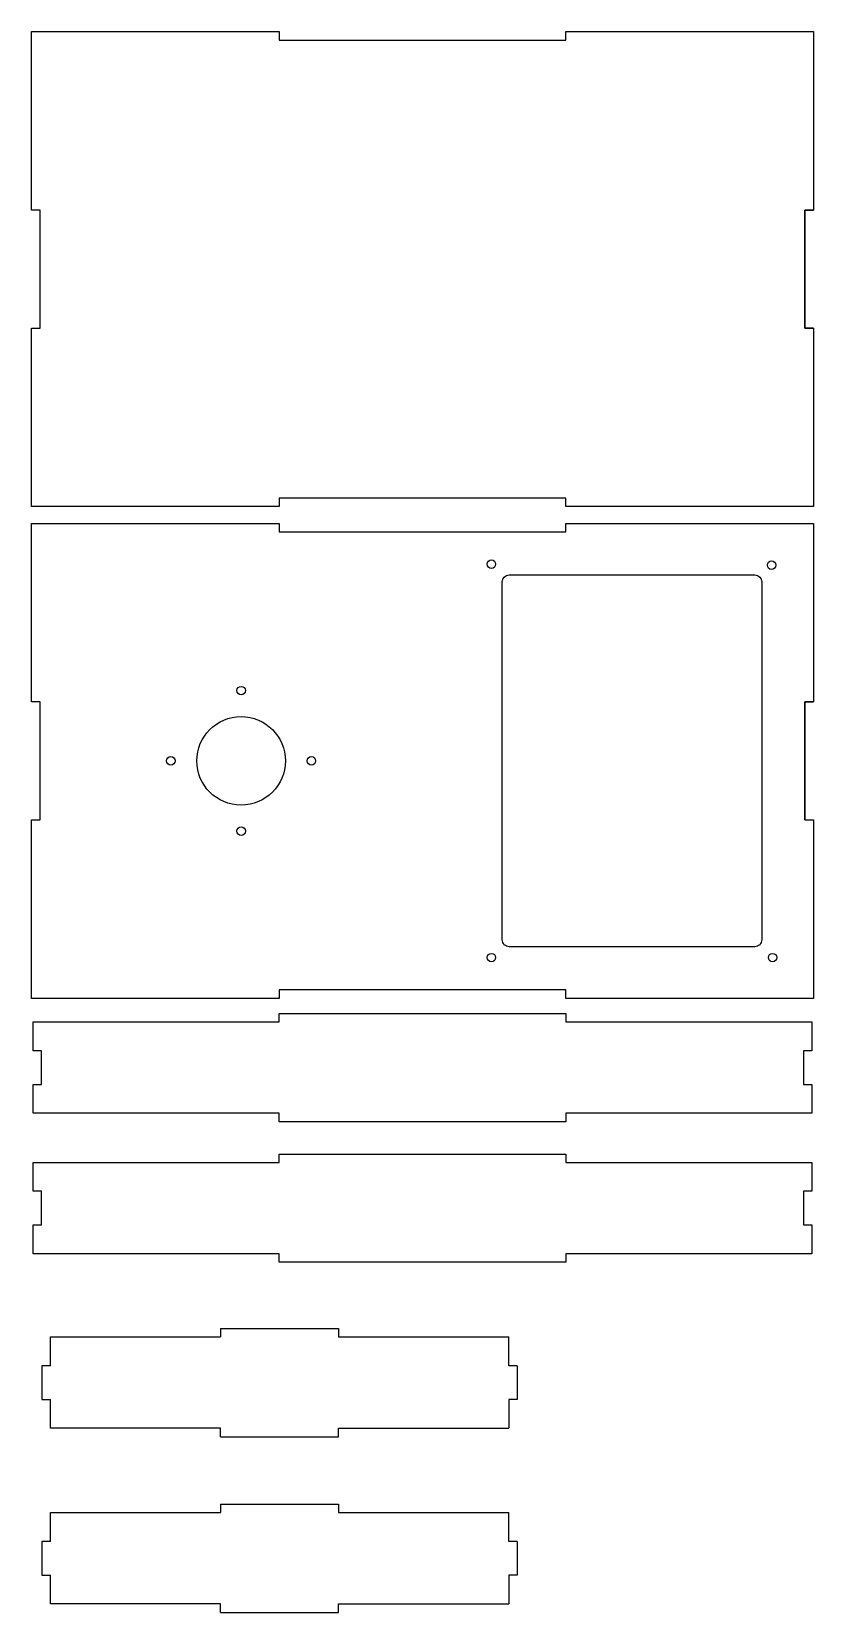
# Model space of a CAD drawing. Header units: millimetres. Extents: x -6 to 550, y -616 to 509.
import ezdxf

# ---------------------------------------------------------------- set-up
doc = ezdxf.new("R2010")
doc.units = ezdxf.units.MM
doc.layers.get('0').update_dxf_attribs({"linetype": 'CONTINUOUS'})

msp = doc.modelspace()

# ---------------------------------------------------------------- linework, layer by layer
for p, q in [((544, 382), (550, 382)), ((544, 298), (544, 382)), ((550, 298), (544, 298)), ((544, 32), (550, 32)), ((544, -52), (544, 32)), ((544, -52), (550, -52)), ((128.3, -414), (128.3, -420)), ((128.3, -414), (212.3, -414)), ((212.3, -414), (212.3, -420)), ((7.3, -440.5), (7.3, -420)), ((7.3, -420), (128.3, -420)), ((212.3, -420), (333.3, -420)), ((333.3, -440.5), (333.3, -420)), ((7.3, -440.5), (1.3, -440.5)), ((1.3, -440.5), (1.3, -464.5)), ((339.3, -440.5), (333.3, -440.5)), ((339.3, -440.5), (339.3, -464.5)), ((1.3, -464.5), (7.3, -464.5)), ((7.3, -485), (7.3, -464.5)), ((339.3, -464.5), (333.3, -464.5)), ((333.3, -464.5), (333.3, -485)), ((128.3, -485), (7.3, -485)), ((128.3, -491), (128.3, -485)), ((128.3, -491), (212.3, -491)), ((212.3, -491), (212.3, -485)), ((212.3, -485), (333.3, -485)), ((128.3, -539), (128.3, -545)), ((128.3, -539), (212.3, -539)), ((212.3, -539), (212.3, -545)), ((7.3, -545), (128.3, -545)), ((7.3, -565.5), (7.3, -545)), ((212.3, -545), (333.3, -545)), ((333.3, -565.5), (333.3, -545)), ((7.3, -565.5), (1.3, -565.5)), ((1.3, -565.5), (1.3, -589.5)), ((339.3, -565.5), (333.3, -565.5)), ((339.3, -565.5), (339.3, -589.5)), ((1.3, -589.5), (7.3, -589.5)), ((7.3, -610), (7.3, -589.5)), ((333.3, -589.5), (333.3, -610)), ((339.3, -589.5), (333.3, -589.5)), ((128.3, -610), (7.3, -610)), ((128.3, -616), (128.3, -610)), ((128.3, -616), (212.3, -616)), ((212.3, -616), (212.3, -610)), ((212.3, -610), (333.3, -610))]:
    msp.add_line(p, q)
for points in [[(550, 171), (478, 171), (394, 171), (374, 171), (374, 177), (314, 177), (230, 177), (170, 177), (170, 171), (150, 171), (66, 171), (-6, 171), (-6, 298), (0, 298), (0, 382), (-6, 382), (-6, 509), (66, 509), (70, 509), (150, 509), (170, 509), (170, 503), (230, 503), (314, 503), (374, 503), (374, 509), (394, 509), (478, 509), (550, 509), (550, 382), (544, 382), (544, 298), (550, 298)], [(-6, -179), (-6, -52), (0, -52), (0, 32), (-6, 32), (-6, 159), (66, 159), (70, 159), (150, 159), (170, 159), (170, 153), (230, 153), (314, 153), (374, 153), (374, 159), (394, 159), (478, 159), (550, 159), (550, 32), (544, 32), (544, -52), (550, -52), (550, -179), (478, -179), (394, -179), (374, -179), (374, -173), (314, -173), (230, -173), (170, -173), (170, -179), (150, -179), (66, -179)], [(170, -195.8), (170, -189.8), (374, -189.8), (374, -195.8), (549, -195.8), (549, -216.3), (543, -216.3), (543, -228.3), (543, -240.3), (549, -240.3), (549, -260.8), (374, -260.8), (374, -266.8), (170, -266.8), (170, -260.8), (-5, -260.8), (-5, -240.3), (1, -240.3), (1, -216.3), (-5, -216.3), (-5, -195.8)], [(1, -340.3), (1, -316.3), (-5, -316.3), (-5, -295.8), (170, -295.8), (170, -289.8), (374, -289.8), (374, -295.8), (549, -295.8), (549, -316.3), (543, -316.3), (543, -328.3), (543, -340.3), (549, -340.3), (549, -360.8), (374, -360.8), (374, -366.8), (170, -366.8), (170, -360.8), (-5, -360.8), (-5, -340.3)]]:
    msp.add_lwpolyline(points, close=True)
msp.add_lwpolyline([(513.3, 117.3), (513.3, -137.3, -0.414214), (508.3, -142.3), (333.7, -142.3, -0.414214), (328.7, -137.3), (328.7, 117.3, -0.414214), (333.7, 122.3), (508.3, 122.3, -0.414214)], format="xyb", close=True)
for centre, radius in [((321, 130), 3), ((520.3, 129.3), 3), ((143, 40), 3), ((143, -10), 31.5), ((93, -10), 3), ((193, -10), 3), ((143, -60), 3), ((321, -150), 3), ((521, -150), 3)]:
    msp.add_circle(centre, radius)

doc.saveas('drawing.dxf')
